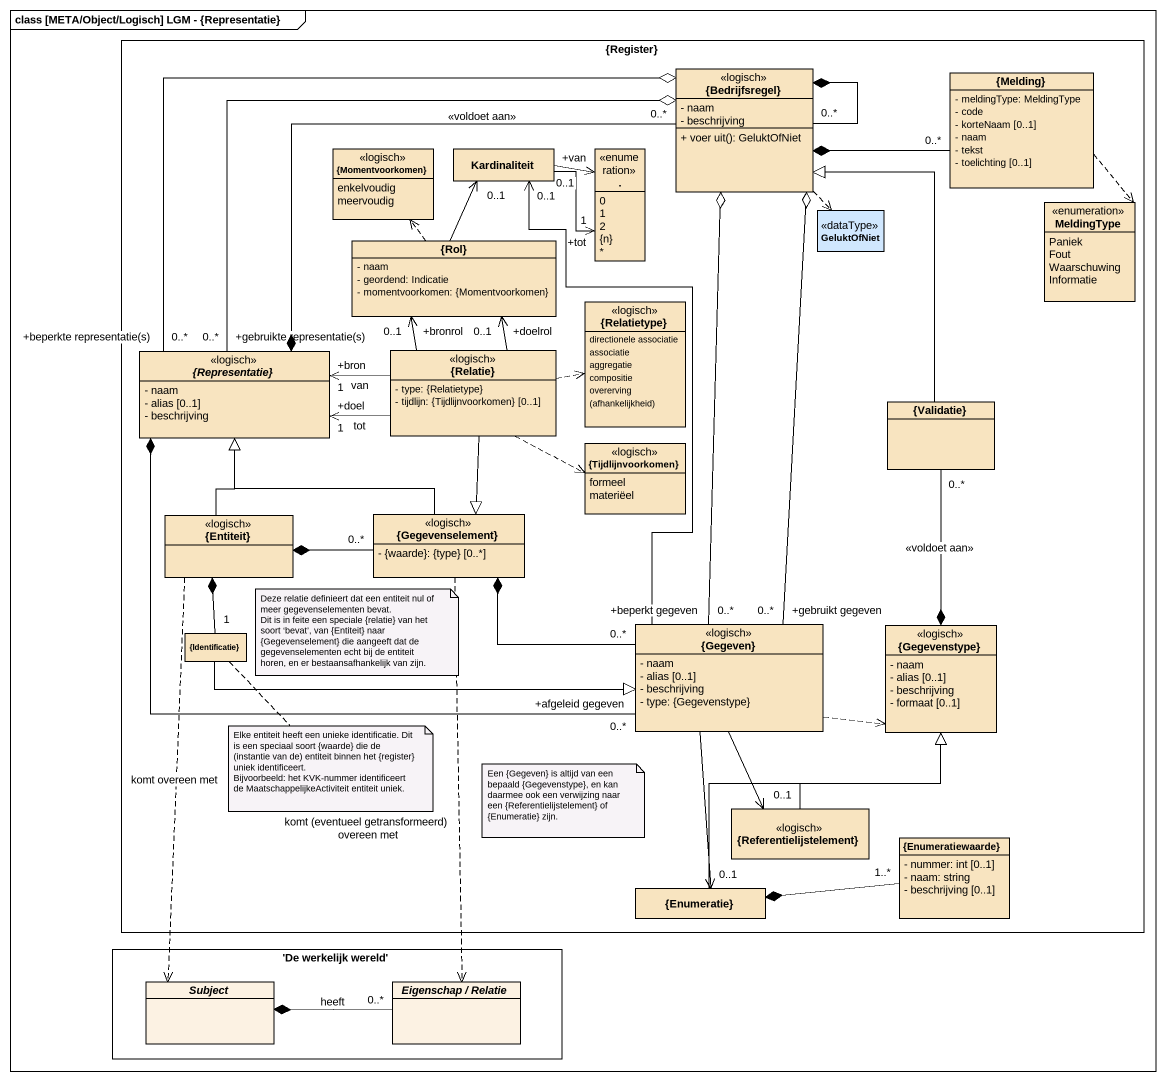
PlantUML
@startuml
mainframe class [META/Object/Logisch] LGM - {Representatie}
hide circle
hide empty members
skinparam classAttributeIconSize 0
rectangle "{Register}" as Register {
  class "{Bedrijfsregel}" as Bedrijfsregel <<logisch>> #F8E4C0 {
    - naam
    - beschrijving
    + voer uit(): GeluktOfNiet
  }
  class "{Melding}" as Melding #F8E4C0 {
    - meldingType: MeldingType
    - code
    - korteNaam [0..1]
    - naam
    - tekst
    - toelichting [0..1]
  }
  enum "{Momentvoorkomen}" as Momentvoorkomen <<logisch>> #F8E4C0 {
    enkelvoudig
    meervoudig
  }
  class Kardinaliteit #F8E4C0
  enum "." as enum1 #F8E4C0 {
    0
    1
    2
    {n}
    *
  }
  enum MeldingType #F8E4C0 {
    Paniek
    Fout
    Waarschuwing
    Informatie
  }
  class "{Rol}" as Rol #F8E4C0 {
    - naam
    - geordend: Indicatie
    - momentvoorkomen: {Momentvoorkomen}
  }
  class GeluktOfNiet <<dataType>> #D0E7FE
  enum "{Relatietype}" as Relatietype <<logisch>> #F8E4C0 {
    directionele associatie
    associatie
    aggregatie
    compositie
    overerving
    {field} (afhankelijkheid)
  }
  abstract class "{Representatie}" as Representatie <<logisch>> #F8E4C0 {
    - naam
    - alias [0..1]
    - beschrijving
  }
  class "{Relatie}" as Relatie <<logisch>> #F8E4C0 {
    - type: {Relatietype}
    - tijdlijn: {Tijdlijnvoorkomen} [0..1]
  }
  class "{Validatie}" as Validatie #F8E4C0
  enum "{Tijdlijnvoorkomen}" as Tijdlijnvoorkomen <<logisch>> #F8E4C0 {
    formeel
    materiëel
  }
  class "{Entiteit}" as Entiteit <<logisch>> #F8E4C0
  class "{Gegevenselement}" as Gegevenselement <<logisch>> #F8E4C0 {
    - {waarde}: {type} [0..*]
  }
  class "{Identificatie}" as Identificatie #F8E4C0
  class "{Gegeven}" as Gegeven <<logisch>> #F8E4C0 {
    - naam
    - alias [0..1]
    - beschrijving
    - type: {Gegevenstype}
  }
  class "{Gegevenstype}" as Gegevenstype <<logisch>> #F8E4C0 {
    - naam
    - alias [0..1]
    - beschrijving
    - formaat [0..1]
  }
  class "{Referentielijstelement}" as Referentielijstelement <<logisch>> #F8E4C0
  class "{Enumeratiewaarde}" as Enumeratiewaarde #F8E4C0 {
    - nummer: int [0..1]
    - naam: string
    - beschrijving [0..1]
  }
  class "{Enumeratie}" as Enumeratie #F8E4C0
}
rectangle "'De werkelijk wereld'" as De_werkelijk_wereld {
  abstract class Subject #FCF2E3
  abstract class "Eigenschap / Relatie" as Eigenschap_Relatie #FCF2E3
}
Bedrijfsregel "0..*" --* Bedrijfsregel
Bedrijfsregel ..> GeluktOfNiet
Bedrijfsregel "0..*" -left-* Representatie : <<voldoet aan>>
Melding "0..*" -left-* Bedrijfsregel
Melding ..> MeldingType
Kardinaliteit -right-> "+van\n0..1" enum1
Kardinaliteit -right-> "+tot\n1" enum1
Rol .up.> Momentvoorkomen
Rol -up-> "0..1" Kardinaliteit
Representatie "+gebruikte representatie(s)\n0..*" -right-o Bedrijfsregel
Representatie "+beperkte representatie(s)\n0..*" -right-o Bedrijfsregel
Relatie -up-> "+doelrol\n0..1" Rol
Relatie -up-> "+bronrol\n0..1" Rol
Relatie .right.> Relatietype
Relatie -left-> "+bron\n1" Representatie : van
Relatie -left-> "+doel\n1" Representatie : tot
Relatie .right.> Tijdlijnvoorkomen
Relatie --|> Gegevenselement
Validatie -up-|> Bedrijfsregel
Validatie "0..*" --* Gegevenstype : <<voldoet aan>>
Entiteit -up-|> Representatie
Entiteit ..> Subject : komt overeen met
Gegevenselement -up-|> Representatie
Gegevenselement "0..*" -left-* Entiteit
Gegevenselement ..> Eigenschap_Relatie : komt (eventueel getransformeerd) overeen met
Identificatie "1" -up-* Entiteit
Identificatie -right-|> Gegeven
Gegeven "+gebruikt gegeven\n0..*" -up-o Bedrijfsregel
Gegeven "+beperkt gegeven\n0..*" -up-o Bedrijfsregel
Gegeven -up-> "0..1" Kardinaliteit
Gegeven "+afgeleid gegeven\n0..*" -left-* Representatie
Gegeven "0..*" -left-* Gegevenselement
Gegeven .right.> Gegevenstype
Gegeven --> "0..1" Referentielijstelement
Gegeven --> "0..1" Enumeratie
Referentielijstelement -up-|> Gegevenstype
Enumeratiewaarde "1..*" -left-* Enumeratie
Enumeratie -up-|> Gegevenstype
Eigenschap_Relatie "0..*" -left-* Subject : heeft
note as N1
  Deze relatie definieert dat een entiteit nul of meer gegevenselementen bevat.
  Dit is in feite een speciale {relatie} van het soort ‘bevat’, van {Entiteit} naar {Gegevenselement} die aangeeft dat de gegevenselementen echt bij de entiteit horen, en er bestaansafhankelijk van zijn.
end note
note bottom of Identificatie
  Elke entiteit heeft een unieke identificatie. Dit is een speciaal soort {waarde} die de (instantie van de) entiteit binnen het {register} uniek identificeert.
  Bijvoorbeeld: het KVK-nummer identificeert de MaatschappelijkeActiviteit entiteit uniek.
end note
note as N3
  Een {Gegeven} is altijd van een bepaald {Gegevenstype}, en kan daarmee ook een verwijzing naar een {Referentielijstelement} of {Enumeratie} zijn.
end note
@enduml
